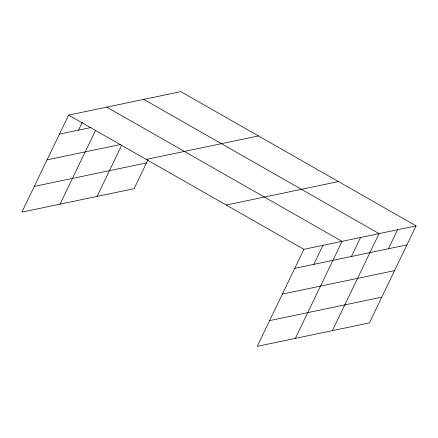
<?xml version="1.0" encoding="UTF-8"?>
<svg xmlns="http://www.w3.org/2000/svg" width="438" height="438" viewBox="0 0 438 438"><rect width="100%" height="100%" fill="white"/><g stroke="black" fill="none" stroke-linecap="round" stroke-linejoin="round"><path stroke-width="0.66" d="M416.1 225.871L303.901 249.331L257.21 346.359L369.404 322.899L416.1 225.871L180.79 91.641L68.596 115.101L21.9 212.129L134.099 188.668L147.94 159.908M78.517 130.124L82.355 122.153M60.044 204.152L95.528 130.431M97.072 196.41L121.649 145.345M313.827 264.355L322.976 245.346M295.354 338.382L342.051 241.354L106.741 107.124M351.413 256.498L360.562 237.484M332.382 330.641L379.073 233.613L143.768 99.382M388.435 248.757L397.589 229.742M59.442 134.116L91.016 127.513M47.058 159.859L120.904 144.42M146.248 159.399L258.442 135.939M34.29 186.385L146.489 162.925M226.249 205.033L338.448 181.578M294.752 268.346L406.951 244.886M282.362 294.09L394.561 270.629M269.6 320.611L381.794 297.156M68.596 115.101L303.901 249.331"/></g></svg>
